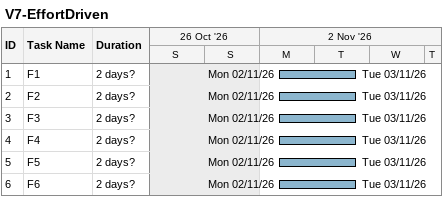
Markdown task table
V7-EffortDriven

| ID | Task | Duration | Start | Finish |
|---|---|---|---|---|
| 1 | F1 | 2d? | 2026-11-02 | 2026-11-03 |
| 2 | F2 | 2d? | 2026-11-02 | 2026-11-03 |
| 3 | F3 | 2d? | 2026-11-02 | 2026-11-03 |
| 4 | F4 | 2d? | 2026-11-02 | 2026-11-03 |
| 5 | F5 | 2d? | 2026-11-02 | 2026-11-03 |
| 6 | F6 | 2d? | 2026-11-02 | 2026-11-03 |
